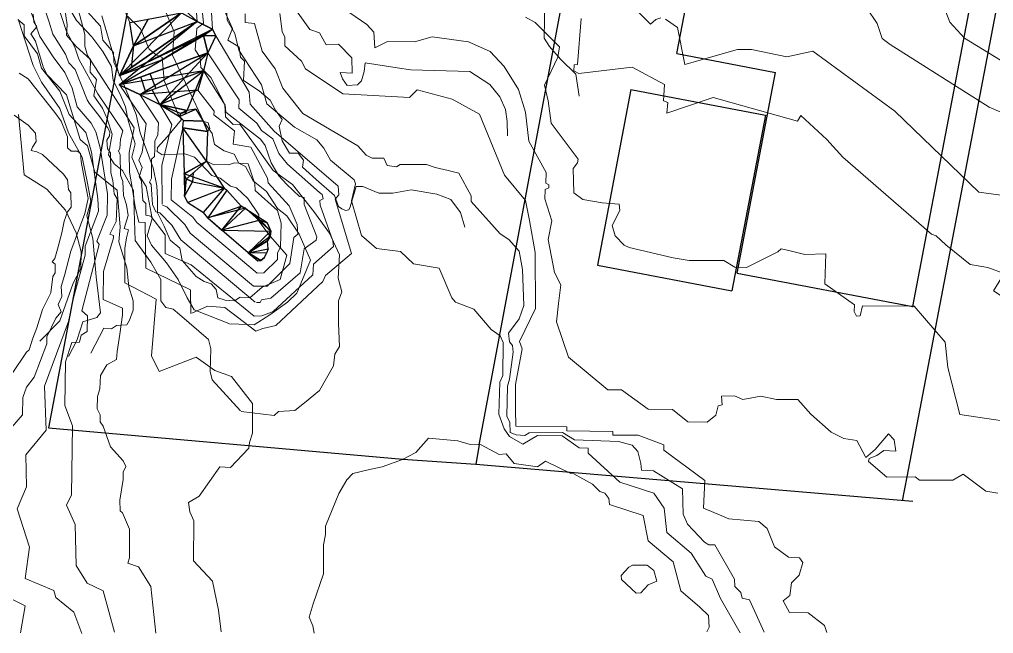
# Model space of a CAD drawing. Header units: metres. Extents: x 683 to 917, y -108 to 80.
# Drawn here: x 830.56 to 876.67, y -107.71 to -78.66 of the extents above; entities that cross this region are included whole.
import ezdxf

# ---------------------------------------------------------------- set-up
doc = ezdxf.new("R2010")
doc.units = ezdxf.units.M
for name, color, linetype in [('Cadastre with houses', 6, 'Continuous'), ('Landslide2025', 21, 'Continuous'), ('Slips Portland Pl', 247, 'Continuous'), ('The Creek', 140, 'Continuous')]:
    doc.layers.add(name, color=color, linetype=linetype)

msp = doc.modelspace()

# ---------------------------------------------------------------- linework, layer by layer
at = {"lineweight": 0}
for points, elevation in [([(838.666, -92.571), (838.656, -91.453), (836.535, -90.428), (836.514, -88.266), (836.207, -88.256), (836.037, -87.523), (835.904, -86.703), (835.761, -85.883), (835.75, -84.95), (835.996, -83.782), (834.828, -81.978), (833.783, -80.369), (833.66, -79.918), (833.66, -79.364), (833.157, -77.499), (832.901, -77.417), (832.348, -75.972), (831.835, -75.429), (831.692, -74.291), (830.616, -72.067), (830.698, -70.448), (829.57, -69.525)], 29), ([(831.687, -75.885), (832.783, -79.236), (833.183, -79.964), (833.368, -80.538), (834.269, -82.178), (835.458, -83.93), (835.346, -84.33), (835.315, -84.761), (835.253, -84.873), (835.325, -85.068), (835.335, -86.032), (835.448, -86.319), (835.489, -86.995), (835.633, -87.436), (835.704, -87.938), (835.51, -88.543), (835.715, -88.614), (835.633, -88.983), (835.551, -89.496), (835.54, -91.115), (837.037, -91.894), (836.811, -94.579), (837.18, -95.307), (838.923, -94.631), (839.804, -95.266), (840.593, -95.553), (841.587, -96.834), (841.598, -98.238), (841.444, -98.679), (841.423, -98.946), (840.542, -99.858), (840.04, -99.827), (839.066, -101.211), (838.554, -101.508), (838.625, -101.949), (838.82, -102.379), (838.8, -104.265), (839.702, -105.228), (839.989, -106.602), (840.112, -107.627)], 29.5), ([(838.833, -76.812), (838.966, -78.76), (835.287, -81.332), (834.457, -78.483)], 28.5), ([(869.691, -76.665), (871.155, -78.858), (871.395, -79.559), (871.775, -79.842), (876.469, -82.803), (879.473, -84.097)], 33), ([(835.063, -107.639), (834.519, -105.691), (833.765, -105.323), (833.238, -104.498), (833.203, -102.549), (832.782, -101.637), (833.027, -101.145), (833.063, -97.881), (832.711, -96.915), (832.744, -94.85), (833.031, -93.946), (833.396, -93.934), (833.473, -93.602), (833.768, -93.417), (833.787, -92.675), (833.51, -92.436), (834.328, -89.302), (834.227, -89.151), (834.718, -87.918), (834.72, -86.901), (834.373, -84.732), (834.182, -83.969), (833.957, -83.57), (833.298, -82.789), (833.055, -81.904), (832.708, -81.175), (832.153, -80.429), (831.528, -79.466), (830.743, -77.285)], 30.5), ([(837.013, -107.699), (836.78, -105.489), (836.192, -104.557), (835.685, -104.375), (835.766, -104.131), (835.776, -102.773), (835.441, -101.994), (835.329, -101.904), (835.314, -101.397), (835.469, -100.419), (835.461, -100.074), (835.594, -99.809), (835.461, -99.545), (834.876, -98.885), (834.521, -97.902), (834.374, -97.692), (834.386, -97.366), (834.245, -97.073), (834.249, -96.496), (834.362, -96.133), (834.39, -95.497), (834.692, -94.993), (835.146, -94.746), (835.18, -94.374), (835.315, -93.555), (835.444, -92.64), (835.444, -92.32), (834.524, -91.9), (834.53, -90.581), (835.007, -88.988), (835.007, -88.886), (834.843, -88.814), (835.13, -88.22), (835.182, -87.138), (835.038, -86.913), (834.987, -86.278), (834.884, -85.909), (834.864, -84.976), (834.731, -84.781), (834.7, -84.371), (834.823, -84.166), (834.843, -83.982), (834.726, -83.777), (834.367, -83.259), (833.854, -82.613), (833.772, -82.455), (833.198, -81.03), (832.891, -80.712), (832.737, -80.302), (832.133, -79.359), (831.958, -78.785), (831.497, -77.34)], 30), ([(839.576, -77.012), (839.699, -79.113), (839.269, -79.411), (839.853, -79.441), (841.431, -82.096), (841.482, -82.67), (842.62, -83.941), (845.644, -86.554), (845.685, -86.964), (845.51, -87.159), (846.279, -89.732), (845.039, -90.767), (844.916, -91.064), (842.702, -93.145), (842.087, -93.278), (841.749, -93.401), (840.283, -92.284), (839.463, -92.222), (838.715, -92.56)], 29), ([(874.08, -77.437), (874.603, -78.792), (875.292, -79.552), (877.288, -80.765)], 33.5), ([(838.223, -78.347), (835.959, -79.909), (835.778, -78.807), (835.245, -77.536)], 28), ([(864.671, -107.678), (863.749, -106.048), (863.359, -105.146), (863.052, -105.003), (862.355, -103.916), (861.207, -102.933), (861.084, -101.785), (860.592, -101.067), (858.973, -100.555), (857.487, -99.184), (857.487, -98.938), (857.056, -98.928), (856.246, -98.364), (855.078, -98.343), (854.381, -98.753), (853.756, -98.384), (853.51, -98.026), (853.254, -97.339), (853.295, -95.812), (853.438, -95.504), (853.459, -93.936), (853.315, -93.629), (852.895, -93.332), (852.075, -92.368), (851.194, -92.04), (851.03, -91.835), (850.435, -90.421), (849.205, -90.216), (848.59, -89.642), (847.463, -89.498), (846.745, -88.883), (846.274, -87.244), (846.469, -86.434), (846.397, -86.239), (845.29, -85.317), (844.972, -84.743), (844.634, -84.353), (843.578, -83.749), (842.266, -82.652), (842.02, -81.75), (840.944, -80.11), (840.76, -79.331), (840.391, -78.696), (840.35, -77.568)], 29.5), ([(860.929, -78.584), (860.692, -78.669), (860.439, -78.889), (859.406, -77.856)], 32.5), ([(842.881, -78.379), (842.998, -79.232), (843.114, -79.503), (843.114, -79.91), (843.908, -80.627), (844.102, -80.995), (845.865, -82.177), (849.023, -82.351), (849.391, -81.983), (851.037, -82.426), (852.336, -83.145), (853.522, -86.025), (854.514, -87.223), (854.708, -88.164), (854.965, -89.684), (854.981, -92.338), (854.238, -93.888), (854.353, -94.246), (854.046, -95.936), (854.04, -96.598), (854.049, -97.098), (854.057, -97.898), (856.476, -97.934), (856.479, -98.123), (858.642, -98.147), (858.642, -98.324), (859.845, -98.329), (861.056, -98.778), (861.071, -99.034), (863.006, -100.465), (862.941, -101.779), (863.813, -102.144), (864.138, -102.287), (865.556, -102.404), (865.96, -102.742), (866.298, -103.614), (866.962, -104.095), (867.482, -104.134), (867.638, -104.343), (867.469, -104.954), (867.105, -105.319), (867.027, -105.904), (866.714, -106.164), (867.005, -106.719), (867.896, -106.726), (868.662, -107.324), (868.773, -107.665)], 30.5), ([(846.2, -78.343), (846.999, -78.895), (847.342, -79.268), (847.376, -79.998), (847.984, -79.7), (849.257, -79.722), (850.098, -79.478), (851.814, -79.722), (852.843, -80.176), (853.499, -80.891), (854.181, -81.976), (854.513, -83.052), (854.665, -84.415), (855.496, -85.897), (855.477, -86.411), (855.62, -86.487), (855.62, -86.62), (855.439, -86.705), (855.43, -87.143), (855.763, -88.179), (855.591, -89.064), (855.887, -90.635), (856.185, -91.215), (856.069, -92.093), (855.986, -92.971), (856.55, -94.628), (858.405, -96.186), (859.066, -96.185), (860.327, -97.089), (861.476, -97.111), (862.202, -97.691), (863.117, -97.714), (863.529, -97.379), (863.63, -96.944), (863.831, -96.888), (863.786, -96.486), (864.411, -96.464), (864.801, -96.631), (865.661, -96.486), (866.397, -96.646), (867.4, -96.635), (868.022, -97.335), (868.982, -98.177), (869.587, -98.479), (870.206, -98.585), (870.626, -99.387), (871.074, -99.005), (871.692, -98.256), (871.968, -98.545), (872.047, -99.084), (871.481, -99.058), (871.152, -99.282), (870.784, -99.426), (870.745, -99.564), (871.618, -100.317), (872.956, -100.298), (873.16, -100.447), (874.748, -100.447), (875.24, -100.168), (876.311, -100.976), (876.882, -101.077)], 31), ([(833.512, -107.709), (833.132, -106.695), (832.281, -106.008), (832.191, -105.682), (830.833, -105.103), (831.033, -103.619), (830.447, -101.808), (830.889, -100.763), (830.865, -99.263), (831.824, -98.082), (831.741, -96.005), (832.88, -92.952), (833.116, -91.835), (833.675, -89.814), (833.675, -89.384), (834.298, -87.729), (834.277, -87.149), (833.963, -84.937), (833.7, -84.003), (832.911, -83.156), (832.473, -82.046), (831.597, -80.965), (831.411, -80.286), (830.783, -79.434), (830.783, -78.919), (830.492, -78.673)], 31), ([(841.247, -78.401), (841.247, -78.811), (841.682, -78.852), (842.046, -80.154), (842.661, -80.994), (843.03, -81.917), (843.973, -83.105), (846.576, -84.643), (846.966, -85.073), (847.253, -85.217), (847.806, -85.217), (847.97, -85.565), (848.401, -85.627), (848.585, -85.524), (849.835, -85.524), (850.245, -85.668), (850.86, -85.811), (851.352, -85.934), (851.947, -87), (851.947, -87.267), (853.043, -88.507), (853.32, -88.804), (853.72, -89.07), (854.212, -89.624), (854.366, -90.485), (854.437, -92.196), (854.222, -92.822), (853.71, -93.498), (853.751, -93.908), (853.894, -94.082), (853.935, -94.4), (853.751, -95.681), (853.658, -96.009), (853.628, -97.434), (853.771, -97.731), (853.781, -98.192), (854.079, -98.315), (854.478, -98.336), (854.683, -98.213), (856.272, -98.192), (856.836, -98.541), (858.916, -98.623), (859.562, -98.797), (859.839, -99.094), (859.982, -99.668), (860.003, -99.976), (860.577, -100.017), (861.95, -100.857), (861.971, -102.056), (862.176, -102.538), (862.99, -103.394), (863.2, -103.512), (863.472, -103.512), (864.405, -105.141), (864.43, -105.49), (864.702, -105.766), (864.779, -106.038), (865.122, -106.12), (865.814, -107.642)], 30), ([(854.507, -78.557), (854.979, -78.81), (856.13, -79.961), (856.05, -80.446), (855.418, -81.771), (855.581, -82.505), (855.724, -83.564), (857.014, -85.272), (856.981, -85.447), (856.775, -85.718), (856.802, -86.861), (857.226, -87.18), (858.137, -87.339), (858.942, -87.392), (858.977, -87.693), (858.614, -88.4), (858.762, -88.902), (859.183, -89.332), (859.416, -89.454), (861.506, -89.929), (862.269, -90.064), (863.901, -90.064), (864.419, -90.371), (864.979, -90.391), (866.454, -89.654), (866.611, -89.504), (866.983, -89.587), (867.738, -89.772), (868.732, -89.746), (868.684, -91.165), (870.086, -92.157), (870.067, -92.48), (870.183, -92.694), (870.358, -92.687), (870.474, -92.208), (872.908, -92.23), (874.388, -93.922), (874.5, -95.124), (875.078, -97.351), (878.687, -97.882)], 31.5), ([(857.151, -78.613), (856.983, -80.793), (856.821, -80.807), (856.807, -81.094), (857.036, -81.209), (859.561, -80.922), (861.096, -81.74), (861.052, -82.514), (861.25, -82.593), (861.202, -83.09), (863.405, -82.356), (867.384, -83.469), (867.55, -83.209), (868.778, -84.337), (869.54, -85.175), (873.732, -88.822), (873.958, -88.9), (874.411, -89.316), (875.562, -90.252), (876.406, -90.396), (877.172, -90.684), (876.667, -91.498), (879.093, -93.071)], 32), ([(877.728, -87.074), (875.971, -86.828), (871.999, -82.997), (868.122, -80.158), (866.887, -80.429), (865.211, -80.073), (864.551, -80.073), (862.063, -80.784), (861.708, -79.041), (861.149, -78.652)], 32.5), ([(835.282, -81.747), (839.484, -80.231), (840.96, -82.455), (840.949, -82.854), (841.8, -83.572), (842.015, -83.92), (842.559, -84.31), (842.835, -84.996), (843.245, -85.499), (844.762, -86.852), (844.895, -86.934), (844.936, -87.138), (844.783, -87.231), (844.793, -87.446), (845.398, -89.127), (845.418, -89.393), (844.475, -90.244), (844.455, -90.746), (842.569, -92.478), (842.036, -92.683), (841.667, -92.694), (838.695, -90.265), (837.46, -89.732), (837.449, -88.855), (836.783, -87.964), (836.537, -87.923), (836.537, -87.369), (836.394, -87.226), (836.332, -86.303), (836.23, -86.098), (836.363, -85.668), (836.209, -85.319), (836.373, -84.93), (836.558, -83.597), (835.307, -81.773)], 28.5), ([(841.718, -92.038), (838.192, -89.091), (837.772, -88.394), (837.208, -87.8), (837.014, -87.759), (836.86, -87.42), (836.788, -86.467), (836.716, -86.354), (836.809, -86.17), (836.809, -85.268), (836.957, -85.14), (836.973, -84.771), (836.973, -84.417), (837.116, -84.11), (837.147, -83.556), (836.255, -82.203), (839.269, -81.097), (840.299, -82.716), (840.329, -83.044), (841.969, -84.315), (842.184, -84.622), (842.482, -85.442), (842.83, -86.057), (843.209, -86.467), (843.814, -87.041), (844.04, -87.082), (844.029, -87.41), (844.634, -88.937), (844.603, -89.101), (844.029, -89.511), (843.845, -90.639), (842.461, -91.848), (842.01, -91.93), (841.959, -92.053), (841.785, -92.043)], 28), ([(829.275, -98.987), (830.701, -97.363), (830.722, -96.544), (830.898, -96.052), (831.249, -95.587), (831.852, -94.006), (831.852, -93.669), (832.274, -92.793), (832.527, -92.49), (832.392, -92.152), (832.56, -91.765), (832.527, -91.293), (832.695, -90.771), (832.998, -89.625), (833.656, -87.838), (833.807, -87.131), (833.637, -86.232), (833.487, -85.378), (833.441, -85.005), (833.301, -84.887), (833.009, -84.893), (832.83, -84.73), (832.836, -84.22), (832.533, -83.475), (832.23, -83.066), (830.979, -81.475), (830.551, -81.203)], 31.5), ([(837.316, -87.4), (837.296, -85.565), (837.767, -83.628), (837.203, -82.685), (839.007, -81.999), (839.776, -82.993), (839.766, -83.177), (840.739, -83.936), (840.678, -84.561), (841.508, -84.694), (842.307, -86.17), (842.328, -86.395), (843.322, -87.482), (843.712, -88.363), (843.732, -88.814), (843.548, -88.978), (843.363, -90.208), (842.287, -91.274), (841.641, -91.284), (838.638, -88.763), (838.515, -88.568), (838.382, -88.363), (837.542, -87.523), (837.337, -87.441)], 27.5), ([(838.187, -83.105), (838.423, -83.075), (838.505, -82.962), (838.915, -82.9), (839.253, -83.464), (839.499, -83.546), (839.571, -83.813), (839.458, -83.966), (839.417, -85.36), (839.735, -85.524), (840.452, -85.534), (840.744, -85.447), (841.39, -85.493), (841.703, -86.436), (841.723, -86.744), (842.769, -87.697), (842.953, -88.302), (842.922, -89.429), (842.779, -89.696), (842.779, -90.013), (842.133, -90.639), (841.805, -90.669), (838.956, -88.261), (838.761, -88.02), (837.741, -87.2), (837.757, -86.216), (838.3, -83.782), (838.32, -83.433), (838.136, -83.249)], 27), ([(830.215, -95.407), (830.897, -94.397), (831.011, -94.296), (831.187, -93.74), (831.377, -93.247), (831.655, -92.376), (832.038, -91.593), (832.142, -90.815), (832.245, -90.647), (832.245, -90.244), (832.103, -90.128), (832.232, -89.972), (832.362, -89.531), (832.57, -88.753), (832.673, -88.208), (832.829, -87.767), (833.011, -87.547), (832.985, -86.859), (832.881, -86.703), (832.829, -86.249), (832.646, -85.983), (831.655, -85.053), (831.382, -84.921), (831.119, -84.861), (831.179, -84.709), (831.351, -84.436), (831.321, -84.041), (830.977, -83.667), (830.308, -83.191)], 32), ([(838.351, -85.96), (838.372, -87.026), (838.536, -87.313), (839.274, -87.794), (839.479, -88.051), (841.692, -89.957), (841.836, -90.08), (841.979, -90.06), (842.164, -89.916), (842.328, -89.506), (842.307, -89.137), (842.43, -88.932), (842.451, -88.676), (842.287, -88.286), (841.959, -88.153), (841.262, -87.589), (841.057, -87.497), (840.381, -86.739), (840.258, -86.636), (838.751, -86.339), (838.443, -86.206)], 26.5), ([(844.508, -107.698), (844.447, -107.35), (844.447, -107.35), (844.273, -106.93), (844.457, -106.305), (844.949, -104.88), (844.949, -103.517), (845.052, -103.025), (845.052, -102.635), (845.677, -101.088), (846.056, -100.432), (846.343, -100.145), (847.071, -99.96), (847.737, -99.817), (848.69, -99.479), (849.326, -99.151), (849.92, -98.474), (851.304, -98.597), (851.888, -98.771), (852.421, -98.782), (853.261, -99.233), (853.6, -99.212), (853.979, -99.663), (855.086, -99.817), (855.465, -99.55), (856.654, -100.134), (856.808, -100.155), (857.689, -100.647), (858.027, -100.995), (858.263, -101.077), (858.458, -101.323), (858.499, -101.61), (860.087, -102.123), (860.323, -103.332), (861.512, -104.326), (861.871, -105.69), (862.773, -106.469), (863.172, -106.858), (863.203, -107.411), (863.101, -107.637)], 29), ([(860.282, -104.47), (860.589, -104.726), (860.733, -105.228), (860.323, -105.413), (859.975, -105.782), (859.749, -105.802), (859.062, -105.157), (859.042, -104.962), (859.401, -104.572), (859.585, -104.47), (860.261, -104.47)], 28.5), ([(830.601, -107.679), (830.822, -106.406), (829.287, -105.632)], 31.5)]:
    msp.add_lwpolyline(points, dxfattribs=dict(at, elevation=elevation))
at = {"layer": 'Cadastre with houses'}
for points in [[(840.562, -52.354, 36.25), (840.314, -53.74, 36.1), (831.933, -97.981, 33.15)], [(852.322, -98.783, 31.1), (860.105, -57.312, 37.1), (860.303, -56.092, 37.353)], [(879.663, -63.14, 38.1), (872.568, -100.297, 33.1), (872.35, -101.425, 33)], [(872.843, -92.242, 36.3), (876.605, -72.539, 36.3)], [(861.679, -80.275, 36.3), (862.198, -77.554, 36.3)], [(861.679, -80.275, 36.3), (866.347, -81.166, 36.3)], [(864.535, -90.655, 36.3), (866.347, -81.166, 36.3)], [(859.508, -81.974, 34.1), (857.921, -90.281, 34.1)], [(859.508, -81.974, 34.1), (865.872, -83.189, 34.1)], [(865.872, -83.189, 34.1), (864.286, -91.497, 34.1)], [(857.921, -90.281, 34.1), (864.286, -91.497, 34.1)], [(864.535, -90.655, 36.3), (872.843, -92.242, 36.3)], [(831.933, -97.981, 33.15), (848.701, -99.456, 31), (852.164, -99.693, 31), (872.851, -101.455, 33.001)], [(852.322, -98.783, 31.1), (852.164, -99.693, 31)]]:
    msp.add_polyline3d(points, dxfattribs=at)
msp.add_point((872.843, -92.242, 36.3), dxfattribs=at)
at = {"layer": 'Landslide2025', "lineweight": 0}
for points, elevation in [([(855.423, -77.772), (855.404, -79.542), (855.643, -79.939), (856.169, -80.531), (856.893, -81.255), (857.057, -82.291)], 32), ([(832.714, -78.179), (832.822, -78.907), (832.783, -79.399), (833.236, -79.931), (833.925, -80.561), (833.905, -81.151), (834.2, -81.505), (834.082, -82.273), (834.495, -82.863), (834.712, -83.355), (834.948, -84.094), (834.771, -85.058), (835.047, -85.491), (835.44, -85.806), (835.952, -86.751), (836.031, -89.112), (836.778, -90.136), (837.251, -90.962), (837.251, -91.966), (837.487, -92.281), (837.831, -92.36), (838.137, -92.616), (839.504, -93.797), (839.622, -94.249), (839.583, -95.312), (839.682, -95.706), (841.02, -97.182)], 29), ([(832.869, -78.024), (833.263, -78.713), (833.991, -79.481), (834.503, -80.17), (834.916, -80.878), (834.995, -81.547), (835.329, -82.197), (835.585, -82.787), (835.703, -83.437), (836.038, -84.539), (835.881, -85.169), (836.254, -86.094), (836.55, -86.566), (836.845, -88.082), (836.609, -88.888), (836.806, -89.341), (837.514, -90.168), (838.065, -90.955), (838.498, -91.821), (838.833, -92.392), (840.545, -93.081)], 28), ([(833.617, -78.123), (834.395, -78.979), (834.503, -79.638), (835.015, -80.229), (835.034, -80.681), (835.507, -81.744), (836.077, -83.161), (836.274, -84.027), (836.884, -85.68), (837.061, -86.537), (837.091, -87.127), (837.101, -87.806), (837.416, -88.436), (837.691, -89.105), (838.144, -89.479), (838.262, -90.069), (838.931, -90.817), (839.305, -91.053), (839.63, -91.162), (839.876, -91.427), (839.945, -91.821), (840.299, -91.939), (840.742, -91.969), (841.008, -91.801), (841.47, -91.821), (842.041, -91.329), (842.907, -90.955), (843.222, -89.814), (842.434, -88.908), (841.883, -88.2), (841.883, -87.904), (841.372, -87.137), (840.84, -86.625), (840.545, -86.546), (840.053, -86.172), (839.659, -86.035), (838.852, -85.169), (838.38, -85.011), (837.317, -85.07), (837.081, -84.913), (837.101, -84.716), (837.573, -84.204), (838.223, -83.397), (838.065, -83.161), (837.406, -81.547), (837.317, -80.465), (837.032, -80.327), (836.697, -80.061), (836.294, -79.097), (835.674, -78.506)], 27), ([(840.584, -93.061), (841.667, -93.1), (842.415, -92.628), (843.241, -92.038), (843.694, -91.605), (844.344, -90.05), (843.793, -88.81), (843.222, -87.944), (842.769, -87.609), (842.257, -86.802), (841.628, -86.291), (841.254, -85.621), (840.939, -85.464), (840.722, -85.031), (840.25, -84.873), (839.797, -84.578), (839.679, -84.047), (839.285, -83.496), (837.809, -80.347), (837.888, -79.244), (837.376, -78.044)], 28), ([(841.057, -97.214), (842.612, -97.391), (842.828, -97.214), (843.596, -97.155), (844.048, -96.8), (844.757, -96.21), (845.426, -95.049), (845.485, -94.498), (845.702, -94.124), (845.662, -93.041), (845.662, -91.978), (845.82, -91.545), (845.643, -90.896), (845.702, -89.794), (845.229, -88.77), (844.501, -87.747), (843.478, -86.468), (842.572, -85.798), (840.998, -83.614), (840.683, -83.633), (840.309, -83.26), (840.289, -82.689), (839.62, -81.409), (839.148, -80.937), (839.108, -80.465), (838.872, -80.091), (838.951, -79.087), (839.266, -78.831), (839.226, -78.339)], 29), ([(851.647, -88.485), (851.441, -87.798), (850.983, -87.179), (850.318, -86.927), (849.104, -86.721), (848.233, -86.881), (847.569, -86.881), (846.812, -86.561), (846.492, -86.561), (846.217, -87.523), (846.159, -87.672), (845.999, -87.695), (845.827, -87.62), (845.655, -87.512), (845.472, -86.984), (844.601, -86.228), (843.959, -85.655), (844.005, -85.312), (843.753, -84.991), (843.341, -84.991), (842.997, -84.395), (842.859, -83.708), (842.997, -83.387), (842.676, -82.951), (842.424, -82.482), (841.908, -82.035), (841.164, -81.554), (841.21, -80.637), (841.026, -80.442), (840.957, -79.972), (840.82, -79.869), (840.43, -79.64), (840.637, -79.09), (840.19, -78.082)], 30), ([(843.523, -78.028), (844.312, -79.131), (844.761, -79.3), (845.084, -79.86), (845.66, -79.826), (846.288, -80.47), (846.305, -81.2), (845.745, -81.166), (845.847, -81.471), (846.067, -81.776), (846.559, -81.759), (846.746, -81.556), (846.881, -81.115), (846.932, -80.708), (848.442, -80.945), (849.094, -81.047), (851.876, -81.115), (852.826, -81.742), (853.3, -82.319), (853.572, -82.913), (853.64, -83.489), (853.657, -84.168)], 31), ([(832.879, -94.611), (833.274, -93.854), (833.553, -92.966), (834.228, -92.752), (834.392, -92.538), (834.195, -90.828), (834.03, -89.018), (833.751, -87.949), (833.932, -87.259), (833.784, -86.403), (833.521, -85.17), (832.879, -84.018), (832.468, -82.867), (831.596, -81.633), (831.201, -80.844), (830.494, -78.64)], 31), ([(831.204, -78.404), (831.238, -78.765), (831.376, -79.006), (831.101, -79.332), (831.324, -79.693), (831.685, -80.896), (831.857, -81.257), (832.785, -82.219), (833.438, -84.333), (833.782, -84.643), (834.126, -85.88), (835.191, -86.74), (835.329, -88.493), (835.26, -89.18), (835.638, -90.417), (835.741, -91.311), (835.948, -91.964), (835.948, -92.411), (835.776, -92.892), (835.647, -93.107), (835.148, -93.133), (834.916, -93.288), (834.555, -93.27), (833.937, -94.439)], 30), ([(831.529, -93.881), (832.472, -92.916), (833.108, -91.14), (833.459, -90.438), (833.481, -89.649), (833.24, -88.75), (832.735, -87.675), (831.858, -86.688), (830.783, -86.008), (830.52, -83.158)], 32)]:
    msp.add_lwpolyline(points, dxfattribs=dict(at, elevation=elevation))
at = {"layer": 'Slips Portland Pl'}
for points in [[(835.287, -81.332, 28.5), (835.959, -79.909, 28), (836.656, -78.65, 27.5), (838.223, -78.347, 28)], [(835.287, -81.332, 28.5), (835.959, -79.909, 28), (838.223, -78.347, 28), (838.966, -78.76, 28.5)], [(838.223, -78.347, 28), (835.959, -79.909, 28), (836.656, -78.65, 27.5), (838.223, -78.347, 28)], [(838.223, -78.347, 28), (838.223, -78.347, 28), (838.966, -78.76, 28.5), (838.175, -78.032, 28)], [(839.699, -79.113, 29), (838.966, -78.76, 28.5), (835.287, -81.332, 28.5), (839.699, -79.113, 29)], [(835.959, -79.909, 28), (838.966, -78.76, 28.5), (835.287, -81.332, 28.5), (835.959, -79.909, 28)], [(839.699, -79.113, 29), (839.269, -79.411, 29), (835.287, -81.332, 28.5), (838.966, -78.76, 28.5)], [(835.287, -81.332, 28.5), (838.966, -78.76, 28.5), (835.287, -81.332, 28.5), (835.959, -79.909, 28)], [(835.288, -81.745, 28.5), (839.269, -79.411, 29), (839.699, -79.113, 29), (838.966, -78.76, 28.5)], [(835.287, -81.332, 28.5), (839.699, -79.113, 29), (837.278, -80.578, 28.75)], [(839.269, -79.411, 29), (839.853, -79.441, 29), (839.699, -79.113, 29), (839.269, -79.411, 29)], [(839.699, -79.113, 29), (839.853, -79.441, 29), (839.269, -79.411, 29)], [(839.269, -79.411, 29), (839.484, -80.231, 28.5), (835.288, -81.745, 28.5), (839.269, -79.411, 29)], [(839.853, -79.441, 29), (839.484, -80.231, 28.5), (839.269, -79.411, 29), (839.853, -79.441, 29)], [(839.269, -79.411, 29), (839.269, -79.411, 29), (839.853, -79.441, 29), (839.484, -80.231, 28.5)], [(835.282, -81.747, 28.5), (839.484, -80.231, 28.5), (835.282, -81.747, 28.5), (836.255, -82.203, 28)], [(835.282, -81.747, 28.5), (836.255, -82.203, 28), (839.484, -80.231, 28.5), (839.269, -81.097, 28)], [(839.484, -80.231, 28.5), (839.269, -81.097, 28), (836.255, -82.203, 28), (837.203, -82.685, 27.5)], [(836.255, -82.203, 28), (837.203, -82.685, 27.5), (839.269, -81.097, 28), (839.007, -81.999, 27.5)], [(839.269, -81.097, 28), (839.007, -81.999, 27.5), (837.203, -82.685, 27.5), (838.505, -82.962, 27)], [(837.203, -82.685, 27.5), (838.505, -82.962, 27), (838.187, -83.105, 27), (837.203, -82.685, 27.5)], [(838.187, -83.105, 27), (837.203, -82.685, 27.5), (838.136, -83.249, 27), (838.194, -83.108, 26.996)]]:
    msp.add_3dface(points, dxfattribs=at)
at = {"layer": 'The Creek'}
for points in [[(836.657, -78.646, 27.55), (835.959, -79.909, 28.04), (835.778, -78.807, 28.04)], [(835.959, -79.909, 28.04), (835.843, -80.944, 28.54), (835.287, -81.332, 28.54)], [(837.009, -81.927, 28.04), (836.547, -82.096, 28.04), (836.312, -81.375, 28.54), (836.735, -81.223, 28.54)], [(837.203, -82.685, 27.54), (836.839, -81.989, 28.04), (836.255, -82.203, 28.04)], [(838.505, -82.962, 27.04), (837.203, -82.685, 27.54), (838.191, -83.107, 27.038)], [(838.915, -82.9, 27), (839.253, -83.464, 27), (838.32, -83.433, 27), (838.136, -83.249, 27)], [(838.915, -82.9, 27), (838.505, -82.962, 27), (838.194, -83.108, 26.996), (838.136, -83.249, 27)], [(839.253, -83.464, 27), (839.458, -83.966, 27), (838.3, -83.782, 27), (838.32, -83.433, 27)], [(839.458, -83.966, 27), (839.417, -85.36, 27), (838.3, -83.782, 27)], [(839.417, -85.36, 27), (838.3, -83.782, 27), (838.351, -85.952, 27.01)], [(839.417, -85.36, 27), (840.255, -86.635, 27.01), (838.351, -85.96, 27.01)], [(839.417, -85.36, 27), (838.456, -86.211, 27.01), (838.356, -85.95, 27.01)], [(838.447, -86.207, 27.02), (838.351, -85.961, 27.02), (838.372, -87.026, 27.02)], [(838.372, -87.026, 27.02), (838.372, -87.026, 27.02), (838.751, -86.339, 27.02), (838.447, -86.207, 27.02)], [(838.783, -85.921, 27.171), (838.755, -86.341, 27.001), (838.456, -86.211, 27.001)], [(838.372, -87.026, 27.02), (838.751, -86.339, 27.02), (840.258, -86.636, 27.02), (838.536, -87.313, 27.02)], [(840.258, -86.636, 27.02), (838.536, -87.313, 27.02), (839.274, -87.794, 27.02), (840.258, -86.636, 27.02)], [(839.274, -87.794, 27.02), (840.258, -86.636, 27.02), (840.381, -86.739, 27.02), (839.479, -88.051, 27.02)], [(840.381, -86.739, 27.02), (839.479, -88.051, 27.02), (841.057, -87.497, 27.02), (840.381, -86.739, 27.02)], [(839.479, -88.051, 27.02), (840.143, -88.623, 27.02), (841.057, -87.497, 27.02), (841.262, -87.589, 27.02)], [(841.057, -87.497, 27.02), (840.908, -87.681, 27.02), (839.479, -88.051, 27.02), (841.057, -87.497, 27.02)], [(842.451, -88.676, 27.02), (841.959, -88.153, 27.02), (840.143, -88.623, 27.02), (841.262, -87.589, 27.02)], [(841.057, -87.497, 27.02), (841.262, -87.589, 27.02), (841.959, -88.153, 27.02), (842.287, -88.286, 27.02)], [(842.451, -88.676, 27.02), (841.897, -88.169, 27.02), (840.143, -88.623, 27.02), (842.451, -88.676, 27.02)], [(841.959, -88.153, 27.02), (842.287, -88.286, 27.02), (842.451, -88.676, 27.02), (841.959, -88.153, 27.02)], [(840.143, -88.623, 27.02), (842.451, -88.676, 27.02), (841.393, -89.699, 27.02), (840.143, -88.623, 27.02)], [(842.307, -89.137, 27.02), (842.43, -88.932, 27.02), (841.393, -89.699, 27.02), (842.451, -88.676, 27.02)], [(841.393, -89.699, 27.02), (842.451, -88.676, 27.02), (842.43, -88.932, 27.02)], [(842.307, -89.137, 27.02), (841.393, -89.699, 27.02), (842.307, -89.137, 27.02), (842.43, -88.932, 27.02)], [(841.393, -89.699, 27.02), (842.328, -89.506, 27.02), (842.307, -89.137, 27.02), (841.393, -89.699, 27.02)], [(842.246, -89.711, 27.02), (841.393, -89.699, 27.02), (842.328, -89.506, 27.02), (842.246, -89.711, 27.02)], [(841.393, -89.699, 27.02), (841.836, -90.08, 27.02), (841.979, -90.06, 27.02), (841.393, -89.699, 27.02)], [(841.979, -90.06, 27.02), (841.393, -89.699, 27.02), (841.979, -90.06, 27.02), (842.164, -89.916, 27.02)], [(841.979, -90.06, 27.02), (842.164, -89.916, 27.02), (842.246, -89.711, 27.02), (841.393, -89.699, 27.02)]]:
    msp.add_3dface(points, dxfattribs=at)

doc.saveas('drawing.dxf')
